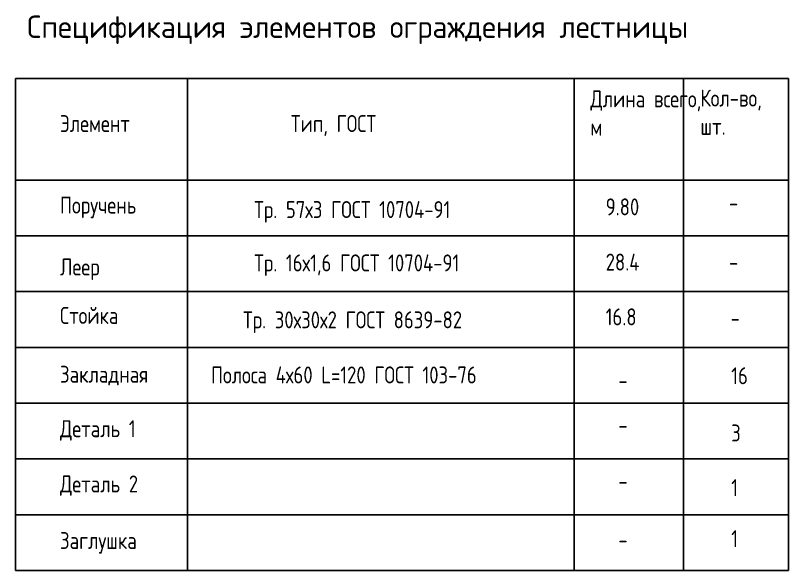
# Model space of a CAD drawing. Header units: millimetres. Extents: x 2655748 to 2694748, y -660716 to -632898.
# Drawn here: x 2682131 to 2693518, y -660716 to -652536 of the extents above; entities that cross this region are included whole.
import ezdxf

# ---------------------------------------------------------------- set-up
doc = ezdxf.new("R2010")
doc.units = ezdxf.units.MM
doc.header["$LTSCALE"] = 20
doc.layers.add('PDF _Текст', color=7, linetype='Continuous')
doc.layers.add('Типовые аннотации', color=7, linetype='Continuous', lineweight=18)
doc.styles.add('GOST-2.304_Type-B', font='')
doc.styles.add('ISOCPEUR', font='isocpeur.ttf', dxfattribs={"width": 0.8, "height": 2.5})
doc.styles.get('GOST-2.304_Type-B').set_extended_font_data('GOST Common')

msp = doc.modelspace()

# ---------------------------------------------------------------- linework, layer by layer
for p, q in [((2682130.7, -654961.9), (2682130.7, -653464.9)), ((2682130.7, -653464.9), (2684666.7, -653464.9)), ((2690359.7, -653464.9), (2684666.7, -653464.9)), ((2684666.7, -653464.9), (2684666.7, -660715.9)), ((2690359.7, -660715.9), (2690359.7, -653464.9)), ((2690359.7, -653464.9), (2693319.7, -653464.9)), ((2691969.7, -653464.9), (2691969.7, -660715.9)), ((2693319.7, -653464.9), (2693517.7, -653464.9)), ((2693517.7, -653464.9), (2693517.7, -654961.9)), ((2682130.7, -654961.9), (2690359.7, -654961.9)), ((2682130.7, -654961.9), (2682130.7, -655783.9)), ((2693319.7, -654961.9), (2690359.7, -654961.9)), ((2693517.7, -654961.9), (2693319.7, -654961.9)), ((2693517.7, -655783.9), (2693517.7, -654961.9)), ((2682130.7, -655783.9), (2693517.7, -655783.9)), ((2682130.7, -655783.9), (2682130.7, -656605.9)), ((2693517.7, -656605.9), (2693517.7, -655783.9)), ((2682130.7, -656605.9), (2693517.7, -656605.9)), ((2682130.7, -656605.9), (2682130.7, -657427.9)), ((2693517.7, -657427.9), (2693517.7, -656605.9)), ((2682130.7, -657427.9), (2693517.7, -657427.9)), ((2682130.7, -657427.9), (2682130.7, -658249.9)), ((2693517.7, -658249.9), (2693517.7, -657427.9)), ((2682130.7, -658249.9), (2693517.7, -658249.9)), ((2682130.7, -658249.9), (2682130.7, -659071.9)), ((2693517.7, -659071.9), (2693517.7, -658249.9)), ((2682130.7, -659071.9), (2693517.7, -659071.9)), ((2682130.7, -659071.9), (2682130.7, -659893.9)), ((2693517.7, -659893.9), (2693517.7, -659071.9)), ((2682130.7, -659893.9), (2693517.7, -659893.9)), ((2682130.7, -659893.9), (2682130.7, -660715.9)), ((2693517.7, -660715.9), (2693517.7, -659893.9)), ((2682130.7, -660715.9), (2693517.7, -660715.9))]:
    msp.add_line(p, q)

# ---------------------------------------------------------------- texts
at = {"layer": 'PDF _Текст', "insert": (2682302, -652956.3), "char_height": 330, "attachment_point": 7, "style": 'GOST-2.304_Type-B'}
msp.add_mtext('Спецификация элементов ограждения лестницы', dxfattribs=at)
at = {"layer": 'Типовые аннотации', "char_height": 250, "attachment_point": 1, "style": 'ISOCPEUR'}
for s, insert, width in [('Длина всего,\\Pм', (2690599.5, -653639.6), 1795.904), ('Кол-во,\\Pшт.', (2692218.5, -653628.6), 1795.904), ('Элемент', (2682787.5, -654003.6), 2749.788), ('Тип, ГОСТ', (2686188.5, -654003.6), 2749.788), ('Поручень', (2682787.5, -655205.6), 2749.788), ('Тр. 57х3 ГОСТ 10704-91', (2685646.5, -655271.6), 5226.127), ('9.80', (2690824.5, -655231.6), 2749.788), ('-', (2692640.5, -655171.6), 2749.788), ('Леер', (2682787.5, -656116.6), 2749.788), ('Тр. 16х1,6 ГОСТ 10704-91', (2685646.5, -656057.6), 5226.127), ('28.4', (2690824.5, -656045.6), 2749.788), ('-', (2692640.5, -656045.6), 2749.788), ('Стойка', (2682787.5, -656831.6), 2749.788), ('Тр. 30х30х2 ГОСТ 8639-82', (2685482.5, -656896.6), 5226.127), ('16.8', (2690824.5, -656852.6), 2749.788), ('-', (2692664.5, -656870.6), 2749.788), ('Закладная', (2682787.5, -657698.6), 2749.788), ('Полоса 4х60 L=120 ГОСТ 103-76', (2685011.5, -657708.6), 5226.127), ('16', (2692673.5, -657720.6), 2749.788), ('-', (2691011.5, -657787.6), 2749.788), ('Деталь 1', (2682787.5, -658500.6), 2749.788), ('-', (2691011.5, -658447.6), 2749.788), ('3', (2692673.5, -658563.6), 2749.788), ('Деталь 2', (2682787.5, -659314.6), 2749.788), ('-', (2691011.5, -659272.6), 2749.788), ('1', (2692673.5, -659369.6), 2749.788), ('Заглушка', (2682787.5, -660148.6), 2749.788), ('1', (2692673.5, -660120.6), 2749.788), ('-', (2691011.5, -660138.6), 2749.788)]:
    msp.add_mtext(s, dxfattribs=dict(at, insert=insert, width=width))

doc.saveas('drawing.dxf')
